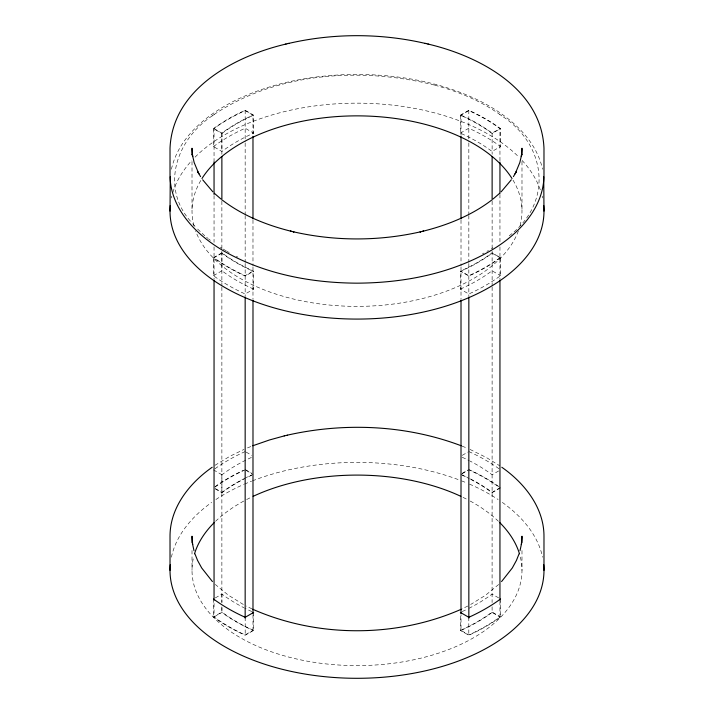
<?xml version="1.0" encoding="UTF-8"?>
<svg xmlns="http://www.w3.org/2000/svg" width="714" height="714" viewBox="0 0 714 714"><rect width="100%" height="100%" fill="white"/><g stroke="black" fill="none" stroke-linecap="round" stroke-linejoin="round"><path stroke-width="0.54" stroke-dasharray="3.57 2.68" d="M171.414 169.218C178.625 137.258 206.373 114.963 234.326 100.897C272.248 82.146 314.928 74.577 357 74.417C399.965 74.586 443.626 82.458 482.12 102.147C509.109 116.203 535.634 138.195 542.586 169.218M509.225 235.79C553.288 202.383 546.719 145.022 501.683 115.811M498.675 584.471L485.716 595.128L470.66 604.499M212.317 115.811C175.349 140.114 160.561 188.05 191.013 221.751M212.165 115.909L214.307 114.356M213.459 128.609L216.476 126.432A187.425 108.207 0 0 1 241.421 112.027L245.188 110.286L253.64 115.168L253.64 133.125L248.99 135.276A175.546 101.352 0 0 0 225.633 148.762L221.911 151.448L213.459 146.566L213.459 128.609L221.911 133.482L221.911 151.448M214.048 162.051L214.048 128.591L216.815 126.592A186.979 107.957 0 0 1 241.698 112.223L245.161 110.625L252.979 115.141L252.979 135.223M221.911 133.482L225.633 130.805A175.546 101.352 0 0 1 248.99 117.31L253.64 115.168M213.459 146.566L216.476 144.389A187.425 108.207 0 0 1 241.421 129.993L245.188 128.243L253.64 133.125M500.541 257.709L497.524 259.887A187.425 108.207 0 0 1 472.579 274.292L468.812 276.032L460.36 271.15L460.36 289.116L468.812 293.989L472.579 292.249A187.425 108.207 0 0 0 497.524 277.853L500.541 275.675L500.541 257.709L492.089 252.836L488.367 255.514A175.546 101.352 0 0 1 465.01 269.008L460.36 271.15M214.968 468.786L216.476 467.697A187.425 108.207 0 0 1 241.421 453.292L245.188 451.551M215.333 488.92L221.911 492.714L221.911 474.748L225.633 472.07A175.546 101.352 0 0 1 248.99 458.575L251.783 457.29M214.968 486.743L216.476 485.654A187.425 108.207 0 0 1 241.421 471.258L243.304 470.383M221.911 492.714L225.633 490.027A175.546 101.352 0 0 1 244.804 478.603M499.952 601.34L499.952 616.958L497.185 618.949A186.979 107.957 0 0 1 472.293 633.318L468.839 634.916L461.012 630.4L461.012 614.781M500.541 598.975L500.541 616.941L497.524 619.118A187.425 108.207 0 0 1 472.579 633.514L468.812 635.255L460.36 630.382L460.36 612.416M214.164 114.463C277.416 72.266 361.587 66.75 434.933 85.198M214.959 465.323L229.917 456.273L244.001 449.409M491.419 248.704L492.865 247.794M486.957 251.373L488.456 250.489M213.459 257.709L221.911 252.836L225.633 255.514A175.546 101.352 0 0 0 248.99 269.008L253.64 271.15L253.64 289.116L245.188 293.989L241.421 292.249A187.425 108.207 0 0 1 216.476 277.853L213.459 275.675L213.459 257.709L216.476 259.887A187.425 108.207 0 0 0 241.421 274.292L245.188 276.032L253.64 271.15M460.36 115.168L468.812 110.286L472.579 112.027A187.425 108.207 0 0 1 497.524 126.432L500.541 128.609L500.541 146.566L492.089 151.448L488.367 148.762A175.546 101.352 0 0 0 465.01 135.276L460.36 133.125L460.36 115.168L465.01 117.31A175.546 101.352 0 0 1 488.367 130.805L492.089 133.482L500.541 128.609M461.012 135.223L461.012 115.141L468.839 110.625L472.293 112.223A186.979 107.957 0 0 1 497.185 126.592L499.952 128.591L499.952 162.06M213.459 275.675L221.911 270.793L221.911 252.836M460.36 133.125L468.812 128.243L472.579 129.993A187.425 108.207 0 0 1 497.524 144.389L500.541 146.566M461.012 115.141A175.715 101.45 0 0 1 492.124 133.107L499.952 128.591M215.333 597.895L221.911 594.102L225.633 596.779A175.546 101.352 0 0 0 243.974 607.784M462.235 455.345L467.875 452.096M253.64 612.416L253.64 630.382L245.188 635.255L241.421 633.514A187.425 108.207 0 0 1 216.476 619.118L213.459 616.941L221.911 612.059L221.911 606.775M462.235 473.311L467.875 470.053M214.048 616.958L221.875 612.442A175.715 101.45 0 0 0 252.988 630.4L245.161 634.916L241.707 633.318A186.979 107.957 0 0 1 216.815 618.949L214.048 616.958L214.048 601.34M461.887 473.873L468.839 469.857L472.293 471.454A186.979 107.957 0 0 1 497.185 485.823L499.952 487.814L492.124 492.33A175.715 101.45 0 0 0 469.491 478.416M498.667 470.954L492.089 474.748L488.367 472.07A175.546 101.352 0 0 0 470.026 461.065M500.541 487.832L492.089 492.714L488.367 490.027A175.546 101.352 0 0 0 470.026 479.032M482.477 253.863L484.03 253.015M467.831 606.016L461.976 608.908M460.36 289.116L465.01 286.966A175.546 101.352 0 0 0 488.367 273.48L492.089 270.793L500.541 275.675M245.161 469.857L241.698 471.454A186.979 107.957 0 0 0 216.815 485.815L214.048 487.814L221.875 492.33A175.715 101.45 0 0 1 243.679 478.844M251.783 475.247L248.99 476.541A175.546 101.352 0 0 0 246.464 477.773M462.217 611.559L465.01 610.274A175.546 101.352 0 0 0 467.536 609.042M460.36 630.382L465.01 628.231A175.546 101.352 0 0 0 488.367 614.745L492.089 612.059L500.541 616.941M247.472 447.919L251.908 446.116M434.844 85.171C458.236 91.553 480.281 100.62 499.836 114.463M462.092 446.116L466.528 447.919M469.999 449.409L486.439 457.567L499.746 465.796M253.64 289.116L248.99 286.966A175.546 101.352 0 0 1 225.633 273.48L221.911 270.793M468.812 451.551L472.579 453.292A187.425 108.207 0 0 1 497.524 467.697L499.032 468.786M462.217 457.29L465.01 458.575A175.546 101.352 0 0 1 469.196 460.646M468.812 469.509L472.579 471.258A187.425 108.207 0 0 1 497.524 485.654L499.032 486.743M462.217 475.247L465.01 476.541A175.546 101.352 0 0 1 469.196 478.603M251.783 611.559L248.99 610.274A175.546 101.352 0 0 1 244.804 608.203M253.64 630.382L248.99 628.231A175.546 101.352 0 0 1 225.633 614.745L221.911 612.059M252.024 608.908L246.169 606.016M236.289 256.344L237.923 257.147M243.34 604.499L228.284 595.128L215.325 584.471M226.9 251.292L229.194 252.586M214.048 128.591L221.875 133.107A175.715 101.45 0 0 1 252.979 115.141M246.125 452.096L251.765 455.345M498.667 597.895L492.089 594.102L488.367 596.779A175.546 101.352 0 0 1 469.196 608.203M245.188 469.509L251.765 473.311M246.027 470.356L252.113 473.864M492.089 606.775L492.124 612.442L499.952 616.958M213.459 469.874L221.911 474.748M226.293 250.926L222.581 248.704M220.412 247.339L221.858 248.249M499.693 114.356L501.835 115.909M208.452 238.815L210.362 240.306M206.596 237.307L207.836 238.315M204.775 235.79L196.689 228.177M195.029 226.409L190.888 221.59M521.988 161.489L521.988 211.121M521.988 550.53L521.988 570.343M499.952 194.413L499.952 242.385M499.952 246.848L499.952 278.924M492.124 133.107L492.124 154.304M492.124 201.161L492.124 250.248M492.124 251.364L492.124 285.948M492.124 287.064L492.089 602.554M468.812 110.286L468.839 141.863M468.839 142.978L468.839 214.378M468.839 215.494L468.839 262.35M468.839 263.466L468.839 295.819M468.812 617.298L468.812 635.255M461.012 220.01L461.012 265.751M461.012 266.866L461.012 299.22M252.979 220.01L252.979 265.751M252.979 266.866L252.979 299.22M252.988 614.781L252.988 630.4M245.188 110.286L245.161 141.863M245.161 142.978L245.161 214.378M245.161 215.494L245.161 262.35M245.161 263.466L245.161 295.819M245.188 617.298L245.188 635.255M221.911 594.102L221.911 602.554M221.875 133.107L221.875 154.304M221.875 201.161L221.875 250.239M221.875 251.355L221.875 285.939M221.875 287.055L221.875 602.402M221.875 606.864L221.875 612.442M214.048 195.52L214.048 242.376M214.048 246.839L214.048 278.924M213.459 598.975L213.459 616.941M192.012 161.489L192.012 211.121M192.012 550.53L192.012 570.343M461.012 474.373A175.715 101.45 0 0 1 467.822 477.577M492.124 612.433A175.715 101.45 0 0 1 461.012 630.4M171.414 197.965A186.979 107.957 0 0 1 171.833 196.1M172.859 192.378A186.979 107.957 0 0 1 191.905 160.436M195.065 157.142A186.979 107.957 0 0 1 518.935 157.142M522.095 160.436A186.979 107.957 0 0 1 540.543 190.522M542.167 196.1A186.979 107.957 0 0 1 542.586 197.965M513 180.107A164.988 95.257 0 0 1 519.953 226.017M518.382 230.925A164.988 95.257 0 0 1 357 306.377A164.988 95.257 0 0 1 195.618 230.925M194.047 226.017A164.988 95.257 0 0 1 201.964 178.545M171.414 557.188A186.979 107.957 0 0 1 211.683 502.406M215.887 499.523A186.979 107.957 0 0 1 243.608 484.511M244.474 484.128A186.979 107.957 0 0 1 251.542 481.2M252.444 480.852A186.979 107.957 0 0 1 458.834 479.808M461.556 480.852A186.979 107.957 0 0 1 466.902 483.012M469.526 484.128A186.979 107.957 0 0 1 498.113 499.523M502.317 502.406A186.979 107.957 0 0 1 542.586 557.188M520.381 557.09A164.988 95.257 0 0 1 357 665.6A164.988 95.257 0 0 1 193.619 557.09M215.583 521.291A164.988 95.257 0 0 1 243.777 501.058M246.607 499.559A164.988 95.257 0 0 1 250.953 497.381M463.047 497.381A164.988 95.257 0 0 1 467.393 499.559M470.223 501.058A164.988 95.257 0 0 1 498.417 521.291M244.509 478.416A175.715 101.45 0 0 1 252.979 474.373M499.952 257.727L497.185 259.726A186.979 107.957 0 0 1 472.293 274.096L468.839 275.693L461.012 271.177A175.715 101.45 0 0 0 492.124 253.211L499.952 257.727M221.875 253.211L214.048 257.727L216.815 259.726A186.979 107.957 0 0 0 241.707 274.096L245.161 275.693L252.988 271.177A175.715 101.45 0 0 1 221.875 253.211"/><path stroke-width="1.07" d="M170.271 176.724L170.021 211.121M520.024 550.664L521.434 544.059L521.354 544.523L521.988 536.223L521.988 542.827M519.024 553.939L516.436 560.419L512.313 567.96L501.558 581.58M513.42 176.635L516.186 171.86L515.133 173.841L519.846 162.506L521.729 154.251L521.354 156.553L521.988 148.253L521.988 154.876M511.34 179.767L501.157 191.816M499.684 193.262L493.079 198.983M491.339 200.348C471.16 215.673 447.169 225.24 422.724 231.3L423.616 231.086L420.01 231.943L420.867 231.738C379.018 241.323 334.982 241.323 293.133 231.738L293.989 231.943L290.384 231.086L291.276 231.3C266.831 225.24 242.84 215.673 222.661 200.348M212.192 467.251C189.647 483.012 169.977 507.502 170.021 536.223L170.021 570.343M500.541 598.975L497.524 601.152A187.425 108.207 0 0 1 472.579 615.557L468.812 617.298L460.36 612.416M253.64 612.416L245.188 617.298L241.421 615.557A187.425 108.207 0 0 1 216.476 601.152L213.459 598.975M461.235 609.265C396.297 637.905 317.703 637.905 252.765 609.265M252.801 445.759L269.517 439.958L284.368 435.879M286.091 44.027C234.826 55.995 172.485 88.777 170.021 148.253L170.021 175.207C170.191 209.166 197.037 235.816 224.785 251.542C264.805 274.185 311.393 282.931 357 283.163C402.607 282.931 449.195 274.185 489.215 251.542C516.963 235.816 543.809 209.166 543.979 175.207L543.979 148.253C541.515 88.777 479.174 55.995 427.909 44.027M288.161 43.536C334.223 32.835 382.847 33.049 428.802 44.25M287.198 435.201C344.55 422.242 406.016 424.892 461.199 445.759M285.198 44.25L289.018 43.331M284.19 435.924L287.367 435.165M424.982 43.331L425.839 43.536M501.808 467.251C524.353 483.012 544.023 507.502 543.979 536.223L543.979 570.343M220.921 198.983L214.316 193.262M212.843 191.816L202.66 179.767M212.442 581.58L201.687 567.96L197.564 560.419L194.976 553.939M200.58 176.635L197.814 171.86L198.867 173.841L194.154 162.506L192.271 154.251L192.646 156.553L192.012 148.253L192.012 154.876M193.976 550.664L192.566 544.059L192.646 544.523L192.012 536.223L192.012 542.827M543.729 176.724L543.979 211.121M499.952 162.06L499.952 193.298M499.952 280.04L499.952 600.224M492.124 156.536L492.124 200.045M468.839 296.89L468.839 618.181M461.012 136.338L461.012 218.895M461.012 300.175L461.012 613.665M252.979 136.338L252.979 218.895M252.988 300.175L252.988 613.665M245.161 296.89L245.161 618.181M221.875 156.536L221.875 200.045M214.048 162.051L214.048 194.404M214.048 280.04L214.048 600.224M543.729 205.471A186.979 107.957 0 0 1 357 319.078A186.979 107.957 0 0 1 170.271 205.471M201.964 178.545A164.988 95.257 0 0 1 357 115.864A164.988 95.257 0 0 1 512.036 178.545M543.729 564.694A186.979 107.957 0 0 1 357 678.3A186.979 107.957 0 0 1 170.271 564.694M194.52 553.805A164.988 95.257 0 0 1 214.12 522.719M253.175 496.319A164.988 95.257 0 0 1 460.825 496.319M499.88 522.719A164.988 95.257 0 0 1 519.48 553.805"/></g></svg>
